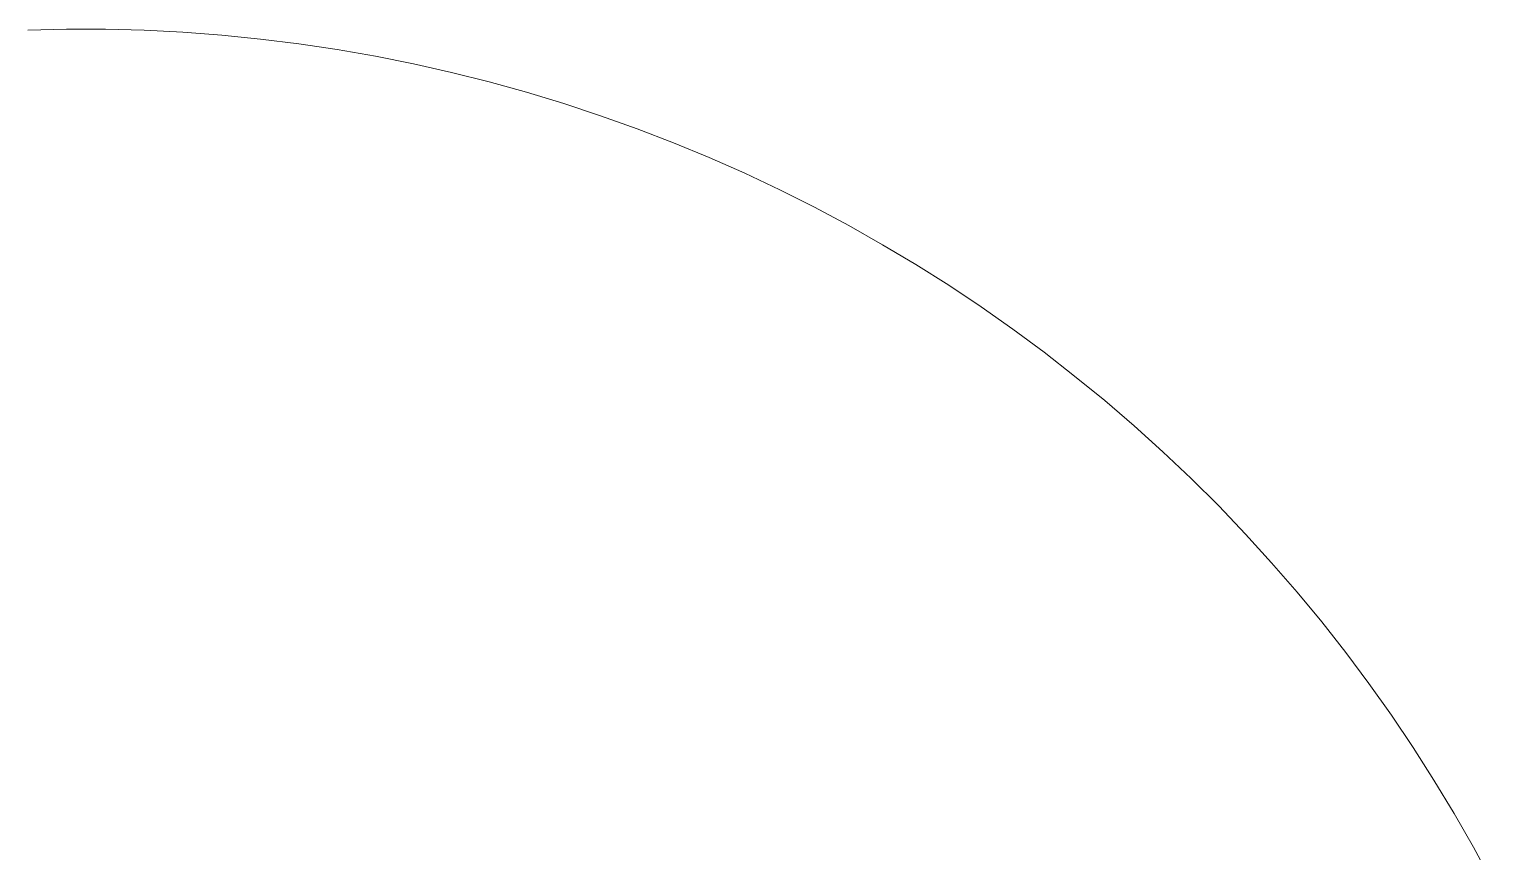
# Model space of a CAD drawing. Header units: millimetres. Extents: x -159872 to 386485, y -250577 to 158966.
# Drawn here: x 178095 to 178688, y 3992 to 4326 of the extents above; entities that cross this region are included whole.
import ezdxf

# ---------------------------------------------------------------- set-up
doc = ezdxf.new("R2010")
doc.units = ezdxf.units.MM
doc.layers.get('0').update_dxf_attribs({"lineweight": 25})
doc.layers.add('LDS-equipment-kitchen equipment', color=3, linetype='Continuous', lineweight=13)

# ---------------------------------------------------------------- blocks, each defined once
blk = doc.blocks.new('A$C73be1ed8')
blk.add_polyline3d([(467.35, 28.77, 0), (452.36, 33.6, 0), (437.49, 38.8, 0), (422.75, 44.37, 0), (408.15, 50.28, 0), (393.7, 56.56, 0), (379.41, 63.18, 0), (365.29, 70.15, 0), (351.33, 77.47, 0), (337.57, 85.12, 0), (323.99, 93.11, 0), (310.61, 101.42, 0), (297.44, 110.06, 0), (284.48, 119.02, 0), (271.75, 128.3, 0), (259.24, 137.88, 0), (246.98, 147.76, 0), (234.96, 157.94, 0), (223.19, 168.41, 0), (211.68, 179.17, 0), (200.43, 190.2, 0), (189.46, 201.5, 0), (178.77, 213.07, 0), (168.37, 224.89, 0), (158.25, 236.97, 0), (148.43, 249.29, 0), (138.92, 261.85, 0), (129.72, 274.63, 0), (120.83, 287.64, 0), (112.26, 300.85, 0), (104.02, 314.28, 0), (96.1, 327.9, 0), (88.53, 341.71, 0), (81.29, 355.7, 0), (74.39, 369.86, 0), (67.84, 384.19, 0), (61.65, 398.67, 0), (55.81, 413.3, 0), (50.33, 428.07, 0), (45.21, 442.97, 0), (40.46, 457.98, 0), (36.07, 473.11, 0), (32.06, 488.35, 0), (28.41, 503.67, 0), (25.15, 519.08, 0), (22.26, 534.57, 0), (19.75, 550.12, 0)])

msp = doc.modelspace()

# ---------------------------------------------------------------- block references
at = {"layer": 'LDS-equipment-kitchen equipment', "xscale": -1, "rotation": 100.4582459913295}
msp.add_blockref('A$C73be1ed8', (178631.73576, 4445.00837, 0), dxfattribs=at)

doc.saveas('drawing.dxf')
